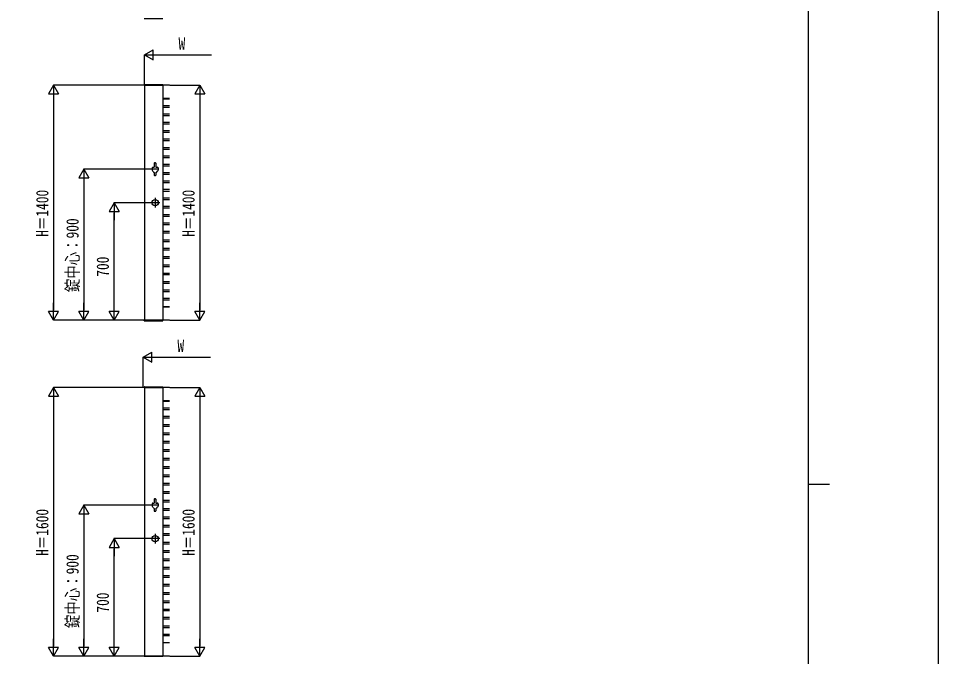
# Model space of a CAD drawing. Units: millimetres, scale not verified. Extents: x -10512 to 10512, y -7425 to 7425.
# Drawn here: x 5038 to 10512, y -715 to 3085 of the extents above; entities that cross this region are included whole.
import ezdxf
from ezdxf.enums import TextEntityAlignment as Align

# ---------------------------------------------------------------- set-up
doc = ezdxf.new("R2010")
doc.units = ezdxf.units.MM
doc.header["$LTSCALE"] = 30
for name, color, linetype in [('0-3_YKK_A1', 4, 'Continuous'), ('0-4_YKK_D', 6, 'Continuous'), ('0-5_YKK_ZWAK', 7, 'Continuous')]:
    doc.layers.add(name, color=color, linetype=linetype)
doc.styles.add('ＭＳ ゴシック', font='')
doc.styles.get('ＭＳ ゴシック').set_extended_font_data('MS Gothic')

msp = doc.modelspace()

# ---------------------------------------------------------------- linework, layer by layer
at = {"layer": '0-3_YKK_A1'}
for p, q in [((5788.18, 3084), (5896.92, 3084)), ((5787.18, 2690.05), (5787.05, 2687.5)), ((5787.05, 2687.5), (5898.05, 2687.5)), ((5787.55, 2687.5), (5787.55, 1287.5)), ((5937.55, 2687.5), (5787.55, 2687.5)), ((5788.18, 2691), (5896.92, 2691)), ((5897.55, 2687.5), (5897.55, 1287.5)), ((5897.92, 2690.05), (5898.05, 2687.5)), ((5937.55, 2607.5), (5897.55, 2607.5)), ((5897.55, 2606.4), (5937.55, 2606.4)), ((5897.55, 2566.4), (5937.55, 2566.4)), ((5897.55, 2557.2), (5937.55, 2557.2)), ((5897.55, 2517.2), (5937.55, 2517.2)), ((5897.55, 2507.2), (5937.55, 2507.2)), ((5897.55, 2467.2), (5937.55, 2467.2)), ((5897.55, 2457.2), (5937.55, 2457.2)), ((5897.55, 2417.2), (5937.55, 2417.2)), ((5897.55, 2407.2), (5937.55, 2407.2)), ((5897.55, 2367.2), (5937.55, 2367.2)), ((5897.55, 2357.2), (5937.55, 2357.2)), ((5897.55, 2317.2), (5937.55, 2317.2)), ((5897.55, 2307.2), (5937.55, 2307.2)), ((5897.55, 2267.2), (5937.55, 2267.2)), ((5897.55, 2257.2), (5937.55, 2257.2)), ((5834.05, 2194.5), (5834.05, 2180.5)), ((5839.05, 2199.5), (5846.3, 2199.5)), ((5846.3, 2223), (5846.3, 2199.5)), ((5848.3, 2225), (5854.8, 2225)), ((5856.8, 2223), (5856.8, 2199.5)), ((5856.8, 2199.5), (5864.05, 2199.5)), ((5869.05, 2194.5), (5869.05, 2180.5)), ((5897.55, 2217.2), (5937.55, 2217.2)), ((5897.55, 2207.2), (5937.55, 2207.2)), ((5873.55, 2187.5), (5829.55, 2187.5)), ((5846.3, 2166.66), (5846.3, 2152)), ((5848.3, 2150), (5854.8, 2150)), ((5856.8, 2166.66), (5856.8, 2152)), ((5897.55, 2167.2), (5937.55, 2167.2)), ((5897.55, 2157.2), (5937.55, 2157.2)), ((5897.55, 2117.2), (5937.55, 2117.2)), ((5897.55, 2107.2), (5937.55, 2107.2)), ((5897.55, 2067.2), (5937.55, 2067.2)), ((5897.55, 2057.2), (5937.55, 2057.2)), ((5880.55, 1987.5), (5822.55, 1987.5)), ((5851.55, 2016.5), (5851.55, 1958.5)), ((5897.55, 2017.2), (5937.55, 2017.2)), ((5897.55, 2007.2), (5937.55, 2007.2)), ((5897.55, 1967.2), (5937.55, 1967.2)), ((5897.55, 1957.2), (5937.55, 1957.2)), ((5897.55, 1917.2), (5937.55, 1917.2)), ((5897.55, 1907.2), (5937.55, 1907.2)), ((5897.55, 1867.2), (5937.55, 1867.2)), ((5897.55, 1857.2), (5937.55, 1857.2)), ((5897.55, 1817.2), (5937.55, 1817.2)), ((5897.55, 1807.2), (5937.55, 1807.2)), ((5897.55, 1767.2), (5937.55, 1767.2)), ((5897.55, 1757.2), (5937.55, 1757.2)), ((5897.55, 1717.2), (5937.55, 1717.2)), ((5897.55, 1707.2), (5937.55, 1707.2)), ((5897.55, 1667.2), (5937.55, 1667.2)), ((5897.55, 1657.2), (5937.55, 1657.2)), ((5897.55, 1617.2), (5937.55, 1617.2)), ((5897.55, 1607.2), (5937.55, 1607.2)), ((5897.55, 1567.2), (5937.55, 1567.2)), ((5937.55, 1557.2), (5897.55, 1557.2)), ((5937.55, 1517.2), (5897.55, 1517.2)), ((5937.55, 1507.2), (5897.55, 1507.2)), ((5937.55, 1467.2), (5897.55, 1467.2)), ((5937.55, 1457.2), (5897.55, 1457.2)), ((5937.55, 1417.2), (5897.55, 1417.2)), ((5937.55, 1408), (5897.55, 1408)), ((5897.55, 1368), (5937.55, 1368)), ((5937.55, 1367.5), (5897.55, 1367.5)), ((5787.05, 1287.5), (5898.05, 1287.5)), ((5787.18, 1284.95), (5787.05, 1287.5)), ((5937.55, 1287.5), (5787.55, 1287.5)), ((5788.18, 1284), (5896.92, 1284)), ((5897.92, 1284.95), (5898.05, 1287.5)), ((5787.18, 890.05), (5787.05, 887.5)), ((5787.05, 887.5), (5898.05, 887.5)), ((5787.55, 887.5), (5787.55, -712.5)), ((5937.55, 887.5), (5787.55, 887.5)), ((5788.18, 891), (5896.92, 891)), ((5897.55, 887.5), (5897.55, -712.5)), ((5897.92, 890.05), (5898.05, 887.5)), ((5937.55, 807.5), (5897.55, 807.5)), ((5897.55, 806.4), (5937.55, 806.4)), ((5897.55, 766.4), (5937.55, 766.4)), ((5897.55, 757.2), (5937.55, 757.2)), ((5897.55, 717.2), (5937.55, 717.2)), ((5897.55, 707.2), (5937.55, 707.2)), ((5897.55, 667.2), (5937.55, 667.2)), ((5897.55, 657.2), (5937.55, 657.2)), ((5897.55, 617.2), (5937.55, 617.2)), ((5897.55, 607.2), (5937.55, 607.2)), ((5897.55, 567.2), (5937.55, 567.2)), ((5897.55, 557.2), (5937.55, 557.2)), ((5897.55, 517.2), (5937.55, 517.2)), ((5897.55, 507.2), (5937.55, 507.2)), ((5897.55, 467.2), (5937.55, 467.2)), ((5897.55, 457.2), (5937.55, 457.2)), ((5897.55, 417.2), (5937.55, 417.2)), ((5897.55, 407.2), (5937.55, 407.2)), ((5897.55, 367.2), (5937.55, 367.2)), ((5897.55, 357.2), (5937.55, 357.2)), ((5897.55, 317.2), (5937.55, 317.2)), ((5897.55, 307.2), (5937.55, 307.2)), ((5846.3, 223), (5846.3, 199.5)), ((5848.3, 225), (5854.8, 225)), ((5856.8, 223), (5856.8, 199.5)), ((5897.55, 267.2), (5937.55, 267.2)), ((5897.55, 257.2), (5937.55, 257.2)), ((5873.55, 187.5), (5829.55, 187.5)), ((5834.05, 194.5), (5834.05, 180.5)), ((5839.05, 199.5), (5846.3, 199.5)), ((5846.3, 166.66), (5846.3, 152)), ((5856.8, 199.5), (5864.05, 199.5)), ((5856.8, 166.66), (5856.8, 152)), ((5869.05, 194.5), (5869.05, 180.5)), ((5897.55, 217.2), (5937.55, 217.2)), ((5897.55, 207.2), (5937.55, 207.2)), ((5897.55, 167.2), (5937.55, 167.2)), ((5848.3, 150), (5854.8, 150)), ((5897.55, 157.2), (5937.55, 157.2)), ((5897.55, 117.2), (5937.55, 117.2)), ((5897.55, 107.2), (5937.55, 107.2)), ((5897.55, 67.2), (5937.55, 67.2)), ((5897.55, 57.2), (5937.55, 57.2)), ((5851.55, 16.5), (5851.55, -41.5)), ((5897.55, 17.2), (5937.55, 17.2)), ((5897.55, 7.2), (5937.55, 7.2)), ((5880.55, -12.5), (5822.55, -12.5)), ((5897.55, -32.8), (5937.55, -32.8)), ((5897.55, -42.8), (5937.55, -42.8)), ((5897.55, -82.8), (5937.55, -82.8)), ((5897.55, -92.8), (5937.55, -92.8)), ((5897.55, -132.8), (5937.55, -132.8)), ((5897.55, -142.8), (5937.55, -142.8)), ((5897.55, -182.8), (5937.55, -182.8)), ((5897.55, -192.8), (5937.55, -192.8)), ((5897.55, -232.8), (5937.55, -232.8)), ((5897.55, -242.8), (5937.55, -242.8)), ((5897.55, -282.8), (5937.55, -282.8)), ((5897.55, -292.8), (5937.55, -292.8)), ((5897.55, -332.8), (5937.55, -332.8)), ((5897.55, -342.8), (5937.55, -342.8)), ((5897.55, -382.8), (5937.55, -382.8)), ((5897.55, -392.8), (5937.55, -392.8)), ((5897.55, -432.8), (5937.55, -432.8)), ((5937.55, -442.8), (5897.55, -442.8)), ((5937.55, -482.8), (5897.55, -482.8)), ((5937.55, -492.8), (5897.55, -492.8)), ((5937.55, -532.8), (5897.55, -532.8)), ((5937.55, -542.8), (5897.55, -542.8)), ((5937.55, -582.8), (5897.55, -582.8)), ((5937.55, -592), (5897.55, -592)), ((5897.55, -632), (5937.55, -632)), ((5937.55, -632.5), (5897.55, -632.5)), ((5787.05, -712.5), (5898.05, -712.5)), ((5787.18, -715.05), (5787.05, -712.5)), ((5937.55, -712.5), (5787.55, -712.5)), ((5897.92, -715.05), (5898.05, -712.5))]:
    msp.add_line(p, q, dxfattribs=at)
for centre in [(5851.55, 1987.5), (5851.55, -12.5)]:
    msp.add_circle(centre, 19, dxfattribs=at)
for centre, radius, start, end in [((5788.18, 3085), 1, 183, 270), ((5896.92, 3085), 1, 270, 357), ((5788.18, 2690), 1, 90, 177), ((5896.92, 2690), 1, 3, 90), ((5839.05, 2194.5), 5, 90, 180), ((5848.3, 2223), 2, 90, 180), ((5854.8, 2223), 2, 0, 90), ((5864.05, 2194.5), 5, 0, 90), ((5839.05, 2180.5), 5, 180, 270), ((5851.55, 2177.94), 12.5, 191.55262, 245.16541), ((5848.3, 2152), 2, 180, 270), ((5854.8, 2152), 2, 270, 0), ((5851.55, 2178), 12.5, 294.83459, 348.44738), ((5851.55, 2177.94), 12.5, 294.83459, 348.44738), ((5864.05, 2180.5), 5, 270, 0), ((5788.18, 1285), 1, 183, 270), ((5896.92, 1285), 1, 270, 357), ((5788.18, 890), 1, 90, 177), ((5896.92, 890), 1, 3, 90), ((5848.3, 223), 2, 90, 180), ((5854.8, 223), 2, 0, 90), ((5839.05, 194.5), 5, 90, 180), ((5839.05, 180.5), 5, 180, 270), ((5851.55, 177.94), 12.5, 191.55262, 245.16541), ((5851.55, 178), 12.5, 294.83459, 348.44738), ((5851.55, 177.94), 12.5, 294.83459, 348.44738), ((5864.05, 194.5), 5, 0, 90), ((5864.05, 180.5), 5, 270, 0), ((5848.3, 152), 2, 180, 270), ((5854.8, 152), 2, 270, 0)]:
    msp.add_arc(centre, radius, start, end, dxfattribs=at)
at = {"layer": '0-4_YKK_D'}
for p, q in [((5787.55, 2867.5), (5839.51, 2897.5)), ((5787.55, 2689.5), (5787.55, 2868.5)), ((5787.55, 2867.5), (5839.51, 2837.5)), ((5787.55, 2867.5), (5891.47, 2867.5)), ((5839.51, 2837.5), (5839.51, 2897.5)), ((5847.55, 2867.5), (6187.55, 2867.5)), ((5247.55, 2687.5), (5217.55, 2635.54)), ((5785.55, 2687.5), (5246.55, 2687.5)), ((5247.55, 2687.5), (5277.55, 2635.54)), ((5247.55, 2687.5), (5247.55, 2583.58)), ((5939.55, 2687.5), (6118.55, 2687.5)), ((6117.55, 2687.5), (6087.55, 2635.54)), ((6117.55, 2687.5), (6147.55, 2635.54)), ((6117.55, 2687.5), (6117.55, 2583.58)), ((5217.55, 2635.54), (5277.55, 2635.54)), ((6087.55, 2635.54), (6147.55, 2635.54)), ((5247.55, 2627.5), (5247.55, 1347.5)), ((6117.55, 2627.5), (6117.55, 1347.5)), ((5427.55, 2187.5), (5397.55, 2135.54)), ((5397.55, 2135.54), (5457.55, 2135.54)), ((5827.55, 2187.5), (5426.55, 2187.5)), ((5427.55, 2187.5), (5457.55, 2135.54)), ((5427.55, 2187.5), (5427.55, 2083.58)), ((5427.55, 2127.5), (5427.55, 1347.5)), ((5607.55, 1987.5), (5577.55, 1935.54)), ((5820.55, 1987.5), (5606.55, 1987.5)), ((5607.55, 1987.5), (5637.55, 1935.54)), ((5607.55, 1987.5), (5607.55, 1883.58)), ((5577.55, 1935.54), (5637.55, 1935.54)), ((5607.55, 1347.5), (5607.55, 1927.5)), ((5247.55, 1287.5), (5247.55, 1391.42)), ((5427.55, 1287.5), (5427.55, 1391.42)), ((5607.55, 1287.5), (5607.55, 1391.42)), ((6117.55, 1287.5), (6117.55, 1391.42)), ((5247.55, 1287.5), (5217.55, 1339.46)), ((5277.55, 1339.46), (5217.55, 1339.46)), ((5247.55, 1287.5), (5277.55, 1339.46)), ((5427.55, 1287.5), (5397.55, 1339.46)), ((5457.55, 1339.46), (5397.55, 1339.46)), ((5427.55, 1287.5), (5457.55, 1339.46)), ((5607.55, 1287.5), (5577.55, 1339.46)), ((5637.55, 1339.46), (5577.55, 1339.46)), ((5607.55, 1287.5), (5637.55, 1339.46)), ((6117.55, 1287.5), (6087.55, 1339.46)), ((6147.55, 1339.46), (6087.55, 1339.46)), ((6117.55, 1287.5), (6147.55, 1339.46)), ((5785.55, 1287.5), (5246.55, 1287.5)), ((5785.55, 1287.5), (5426.55, 1287.5)), ((5785.55, 1287.5), (5606.55, 1287.5)), ((5939.55, 1287.5), (6118.55, 1287.5)), ((5780.96, 1067.5), (5832.92, 1097.5)), ((5832.92, 1037.5), (5832.92, 1097.5)), ((5780.96, 889.5), (5780.96, 1068.5)), ((5780.96, 1067.5), (5832.92, 1037.5)), ((5780.96, 1067.5), (5884.88, 1067.5)), ((5840.96, 1067.5), (6180.96, 1067.5)), ((5247.55, 887.5), (5217.55, 835.54)), ((5785.55, 887.5), (5246.55, 887.5)), ((5247.55, 887.5), (5277.55, 835.54)), ((5247.55, 887.5), (5247.55, 783.58)), ((5939.55, 887.5), (6118.55, 887.5)), ((6117.55, 887.5), (6087.55, 835.54)), ((6117.55, 887.5), (6147.55, 835.54)), ((6117.55, 887.5), (6117.55, 783.58)), ((5217.55, 835.54), (5277.55, 835.54)), ((5247.55, 827.5), (5247.55, -652.5)), ((6087.55, 835.54), (6147.55, 835.54)), ((6117.55, 827.5), (6117.55, -652.5)), ((5427.55, 187.5), (5397.55, 135.54)), ((5827.55, 187.5), (5426.55, 187.5)), ((5427.55, 187.5), (5457.55, 135.54)), ((5427.55, 187.5), (5427.55, 83.58)), ((5397.55, 135.54), (5457.55, 135.54)), ((5427.55, 127.5), (5427.55, -652.5)), ((5607.55, -12.5), (5577.55, -64.46)), ((5820.55, -12.5), (5606.55, -12.5)), ((5607.55, -12.5), (5637.55, -64.46)), ((5607.55, -12.5), (5607.55, -116.42)), ((5577.55, -64.46), (5637.55, -64.46)), ((5607.55, -652.5), (5607.55, -72.5)), ((5247.55, -712.5), (5247.55, -608.58)), ((5427.55, -712.5), (5427.55, -608.58)), ((5607.55, -712.5), (5607.55, -608.58)), ((6117.55, -712.5), (6117.55, -608.58)), ((5247.55, -712.5), (5217.55, -660.54)), ((5277.55, -660.54), (5217.55, -660.54)), ((5247.55, -712.5), (5277.55, -660.54)), ((5427.55, -712.5), (5397.55, -660.54)), ((5457.55, -660.54), (5397.55, -660.54)), ((5427.55, -712.5), (5457.55, -660.54)), ((5607.55, -712.5), (5577.55, -660.54)), ((5637.55, -660.54), (5577.55, -660.54)), ((5607.55, -712.5), (5637.55, -660.54)), ((6117.55, -712.5), (6087.55, -660.54)), ((6147.55, -660.54), (6087.55, -660.54)), ((6117.55, -712.5), (6147.55, -660.54)), ((5785.55, -712.5), (5246.55, -712.5)), ((5785.55, -712.5), (5426.55, -712.5)), ((5785.55, -712.5), (5606.55, -712.5)), ((5939.55, -712.5), (6118.55, -712.5))]:
    msp.add_line(p, q, dxfattribs=at)
at = {"layer": '0-5_YKK_ZWAK'}
for p, q in [((9737.55, 6937.5), (9737.55, -6312.5)), ((9737.55, 312.5), (9862.55, 312.5))]:
    msp.add_line(p, q, dxfattribs=at)
msp.add_lwpolyline([(-10512.5, -7425), (10512.5, -7425), (10512.5, 7425), (-10512.5, 7425)], close=True, dxfattribs=at)

# ---------------------------------------------------------------- texts
at = {"layer": '0-4_YKK_D', "style": 'ＭＳ ゴシック', "width": 0.8}
for p in [(5990.88, 2876.5), (5984.29, 1076.5)]:
    msp.add_text('W', height=73.31, dxfattribs=at).set_placement(p, align=Align.BOTTOM_LEFT)
for s, p in [('H＝1400', (5238.55, 1784.83)), ('H＝1400', (6108.55, 1784.83)), ('錠中心：900', (5418.55, 1454.83)), ('700', (5598.55, 1546.83)), ('H＝1600', (5238.55, -115.17)), ('H＝1600', (6108.55, -115.17)), ('錠中心：900', (5418.55, -545.17)), ('700', (5598.55, -453.17))]:
    msp.add_text(s, height=73.31, rotation=90, dxfattribs=at).set_placement(p, align=Align.BOTTOM_LEFT)

doc.saveas('drawing.dxf')
